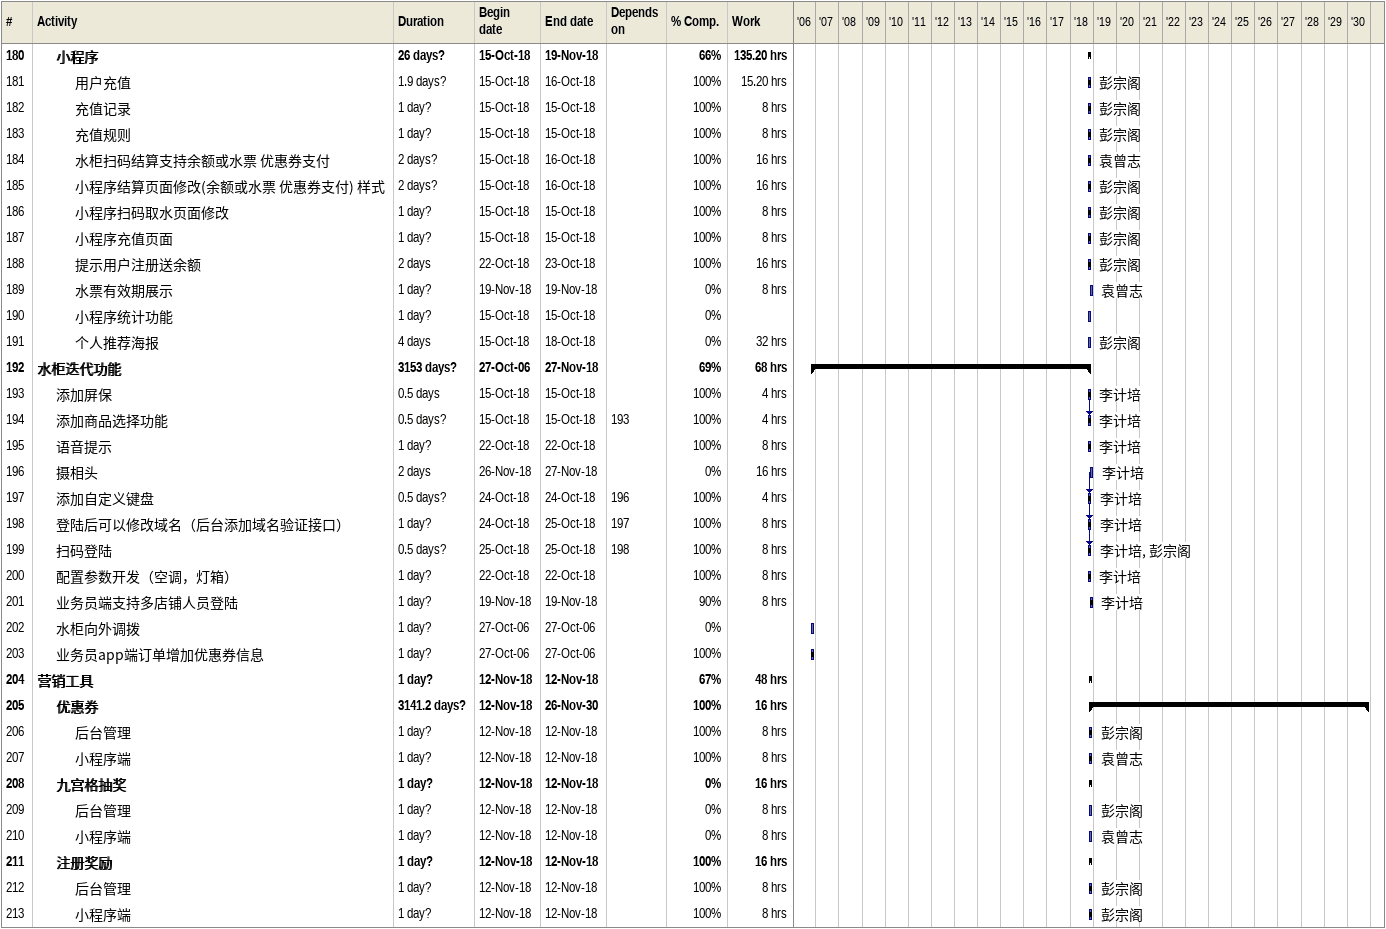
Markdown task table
| ID | Level | Task | Duration | Start | Finish | Predecessors | Resources | % complete | Work (h) |
|---|---|---|---|---|---|---|---|---|---|
| 180 | 2 | **小程序** | 26d? | 2018-10-15 | 2018-11-19 |  |  | 66 | 135.20 |
| 181 | 3 | 用户充值 | 1.9d? | 2018-10-15 | 2018-10-16 |  | 彭宗阁 | 100 | 15.20 |
| 182 | 3 | 充值记录 | 1d? | 2018-10-15 | 2018-10-15 |  | 彭宗阁 | 100 | 8 |
| 183 | 3 | 充值规则 | 1d? | 2018-10-15 | 2018-10-15 |  | 彭宗阁 | 100 | 8 |
| 184 | 3 | 水柜扫码结算支持余额或水票 优惠券支付 | 2d? | 2018-10-15 | 2018-10-16 |  | 袁曾志 | 100 | 16 |
| 185 | 3 | 小程序结算页面修改(余额或水票 优惠券支付) 样式 | 2d? | 2018-10-15 | 2018-10-16 |  | 彭宗阁 | 100 | 16 |
| 186 | 3 | 小程序扫码取水页面修改 | 1d? | 2018-10-15 | 2018-10-15 |  | 彭宗阁 | 100 | 8 |
| 187 | 3 | 小程序充值页面 | 1d? | 2018-10-15 | 2018-10-15 |  | 彭宗阁 | 100 | 8 |
| 188 | 3 | 提示用户注册送余额 | 2d | 2018-10-22 | 2018-10-23 |  | 彭宗阁 | 100 | 16 |
| 189 | 3 | 水票有效期展示 | 1d? | 2018-11-19 | 2018-11-19 |  | 袁曾志 | 0 | 8 |
| 190 | 3 | 小程序统计功能 | 1d? | 2018-10-15 | 2018-10-15 |  |  | 0 |  |
| 191 | 3 | 个人推荐海报 | 4d | 2018-10-15 | 2018-10-18 |  | 彭宗阁 | 0 | 32 |
| 192 | 1 | **水柜迭代功能** | 3153d? | 2006-10-27 | 2018-11-27 |  |  | 69 | 68 |
| 193 | 2 | 添加屏保 | 0.5d | 2018-10-15 | 2018-10-15 |  | 李计培 | 100 | 4 |
| 194 | 2 | 添加商品选择功能 | 0.5d? | 2018-10-15 | 2018-10-15 | 193 | 李计培 | 100 | 4 |
| 195 | 2 | 语音提示 | 1d? | 2018-10-22 | 2018-10-22 |  | 李计培 | 100 | 8 |
| 196 | 2 | 摄相头 | 2d | 2018-11-26 | 2018-11-27 |  | 李计培 | 0 | 16 |
| 197 | 2 | 添加自定义键盘 | 0.5d? | 2018-10-24 | 2018-10-24 | 196 | 李计培 | 100 | 4 |
| 198 | 2 | 登陆后可以修改域名（后台添加域名验证接口） | 1d? | 2018-10-24 | 2018-10-25 | 197 | 李计培 | 100 | 8 |
| 199 | 2 | 扫码登陆 | 0.5d? | 2018-10-25 | 2018-10-25 | 198 | 李计培, 彭宗阁 | 100 | 8 |
| 200 | 2 | 配置参数开发（空调，灯箱） | 1d? | 2018-10-22 | 2018-10-22 |  | 李计培 | 100 | 8 |
| 201 | 2 | 业务员端支持多店铺人员登陆 | 1d? | 2018-11-19 | 2018-11-19 |  | 李计培 | 90 | 8 |
| 202 | 2 | 水柜向外调拨 | 1d? | 2006-10-27 | 2006-10-27 |  |  | 0 |  |
| 203 | 2 | 业务员app端订单增加优惠券信息 | 1d? | 2006-10-27 | 2006-10-27 |  |  | 100 |  |
| 204 | 1 | **营销工具** | 1d? | 2018-11-12 | 2018-11-12 |  |  | 67 | 48 |
| 205 | 2 | **优惠券** | 3141.2d? | 2018-11-12 | 2030-11-26 |  |  | 100 | 16 |
| 206 | 3 | 后台管理 | 1d? | 2018-11-12 | 2018-11-12 |  | 彭宗阁 | 100 | 8 |
| 207 | 3 | 小程序端 | 1d? | 2018-11-12 | 2018-11-12 |  | 袁曾志 | 100 | 8 |
| 208 | 2 | **九宫格抽奖** | 1d? | 2018-11-12 | 2018-11-12 |  |  | 0 | 16 |
| 209 | 3 | 后台管理 | 1d? | 2018-11-12 | 2018-11-12 |  | 彭宗阁 | 0 | 8 |
| 210 | 3 | 小程序端 | 1d? | 2018-11-12 | 2018-11-12 |  | 袁曾志 | 0 | 8 |
| 211 | 2 | **注册奖励** | 1d? | 2018-11-12 | 2018-11-12 |  |  | 100 | 16 |
| 212 | 3 | 后台管理 | 1d? | 2018-11-12 | 2018-11-12 |  | 彭宗阁 | 100 | 8 |
| 213 | 3 | 小程序端 | 1d? | 2018-11-12 | 2018-11-12 |  | 彭宗阁 | 100 | 8 |
